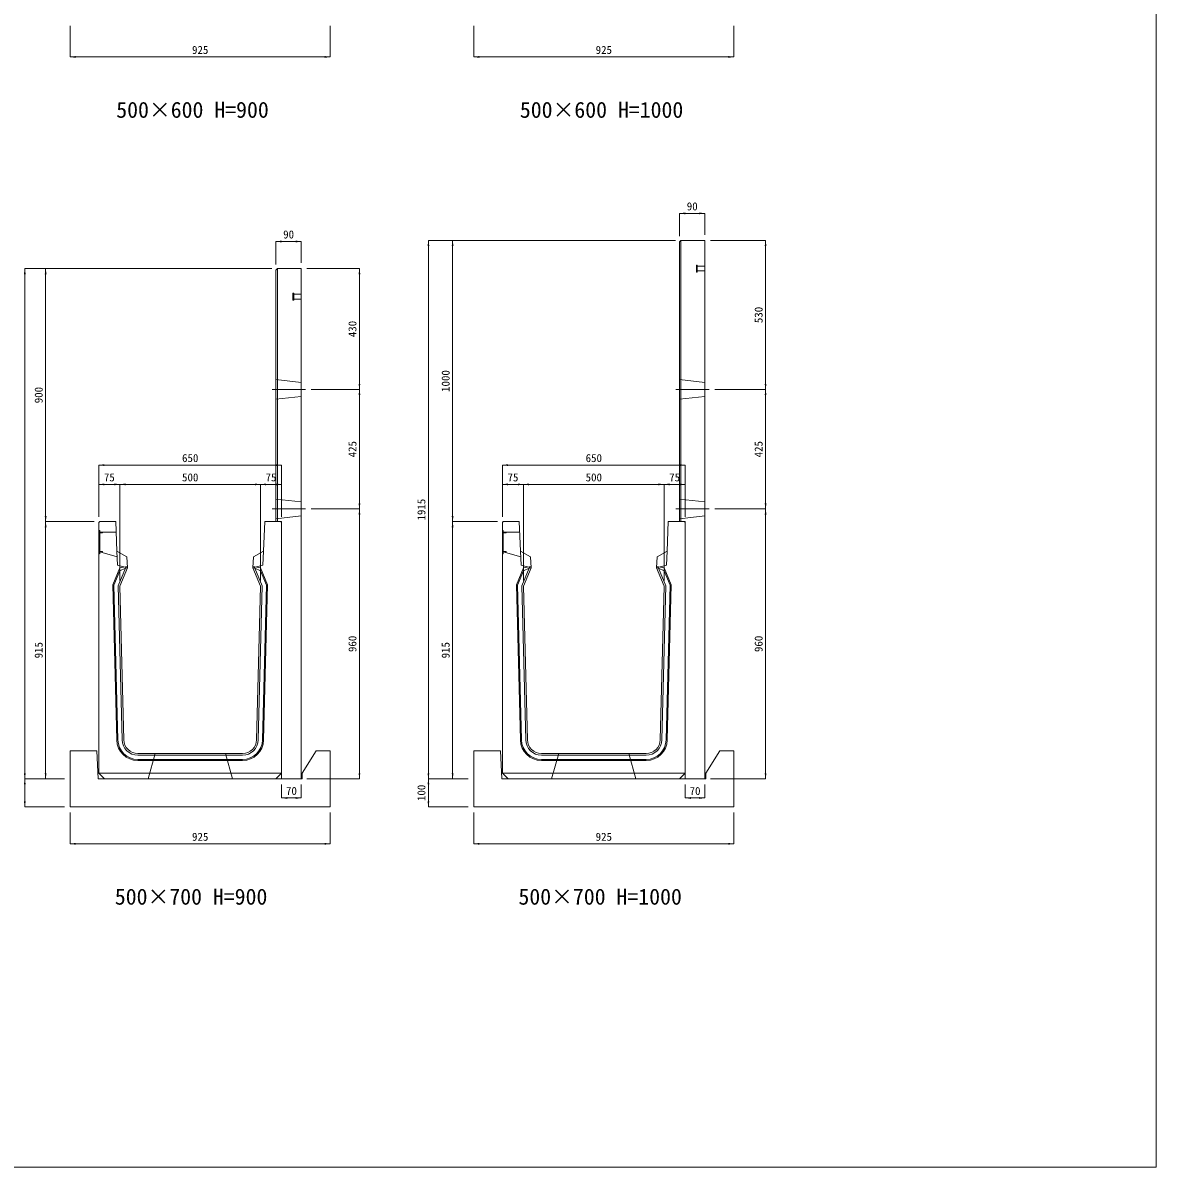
# Model space of a CAD drawing. Units: millimetres at full size. Extents: x -7442 to 51876, y 9625 to 40052.
# Drawn here: x 47846 to 51876, y 30160 to 34231 of the extents above; entities that cross this region are included whole.
import ezdxf
from ezdxf.enums import TextEntityAlignment as Align

# ---------------------------------------------------------------- set-up
doc = ezdxf.new("R2010")
doc.units = ezdxf.units.MM
doc.header["$LTSCALE"] = 16
for name, pattern in [('DASHED', [7.5, 6, -1.5]), ('USER1', [13.5, 7.5, -6]), ('USER2', [285.75, 190.5, -31.75, 31.75, -31.75])]:
    doc.linetypes.add(name, pattern=pattern)
doc.layers.add('0_2', color=7, linetype='Continuous')
for name, color, linetype, lineweight in [('HOLE', 7, 'DASHED', 9), ('KIJUN', 5, 'Continuous', 9), ('WWAY', 5, 'Continuous', 9), ('寸法線', 7, 'Continuous', 9), ('本体', 2, 'Continuous', 13), ('補助線', 8, 'Continuous', 9), ('ｲﾝｻｰﾄ', 3, 'USER1', 9)]:
    doc.layers.add(name, color=color, linetype=linetype, lineweight=lineweight)
doc.styles.add('ＭＳ ゴシック', font='')
doc.styles.get('ＭＳ ゴシック').set_extended_font_data('MS Gothic')

# ---------------------------------------------------------------- blocks, each defined once
blk = doc.blocks.new('filled_arrow')
at = {"color": 0, "linetype": 'Continuous', "lineweight": -2}
blk.add_solid([(7.5, 1.25), (0, 0), (7.5, -1.25)], dxfattribs=at)

msp = doc.modelspace()

# ---------------------------------------------------------------- linework, layer by layer
at = {"layer": 'HOLE'}
for points in [[(48315.73, 31631.78), (48565.73, 31631.78), (48590.73, 31541.78), (48290.73, 31541.78)], [(49751.11, 31631.78), (50001.11, 31631.78), (50026.11, 31541.78), (49726.11, 31541.78)]]:
    msp.add_lwpolyline(points, close=True, dxfattribs=at)
at = {"layer": 'KIJUN'}
for p, q in [((48190.85, 32292.24), (48190.98, 32282.12)), ((48210.73, 32290.58), (48217.73, 32291.78)), ((48670.72, 32290.58), (48663.73, 32291.78)), ((48690.61, 32292.24), (48690.48, 32282.12)), ((49626.24, 32292.24), (49626.36, 32282.12)), ((49646.12, 32290.58), (49653.11, 32291.78)), ((50106.11, 32290.58), (50099.11, 32291.78)), ((50125.99, 32292.24), (50125.87, 32282.12)), ((48204.5, 31680.52), (48190.73, 32226.78)), ((49639.89, 31680.52), (49626.11, 32226.78)), ((48626.97, 31631.78), (48254.48, 31631.78)), ((50062.36, 31631.78), (49689.87, 31631.78)), ((48254.48, 31625.78), (48626.97, 31625.78)), ((48626.97, 31610.78), (48254.48, 31610.78)), ((48254.48, 31606.78), (48626.97, 31606.78)), ((49689.87, 31625.78), (50062.36, 31625.78)), ((50062.36, 31610.78), (49689.87, 31610.78)), ((49689.87, 31606.78), (50062.36, 31606.78))]:
    msp.add_line(p, q, dxfattribs=at)
at = {"layer": 'KIJUN', "color": 7, "lineweight": 13}
for p, q in [((48626.97, 31631.78), (48254.48, 31631.78)), ((50062.36, 31631.78), (49689.87, 31631.78))]:
    msp.add_line(p, q, dxfattribs=at)
at = {"layer": 'KIJUN', "color": 7}
for p, q in [((48115.73, 31561.78), (48765.73, 31561.78)), ((49551.11, 31561.78), (50201.11, 31561.78))]:
    msp.add_line(p, q, dxfattribs=at)
at = {"layer": 'KIJUN', "color": 7, "lineweight": 13}
for points in [[(48217.73, 32291.78), (48215.73, 32331.78), (48179.73, 32351.78), (48175.73, 32456.78), (48118.73, 32456.78), (48115.73, 32453.78), (48115.73, 31561.78), (48135.73, 31541.78), (48745.73, 31541.78), (48765.73, 31561.78), (48765.73, 32453.78), (48762.73, 32456.78), (48705.73, 32456.78), (48701.73, 32351.78), (48665.73, 32331.78), (48663.73, 32291.78), (48690.73, 32226.78), (48676.96, 31680.52)], [(49653.11, 32291.78), (49651.11, 32331.78), (49615.11, 32351.78), (49611.11, 32456.78), (49554.11, 32456.78), (49551.11, 32453.78), (49551.11, 31561.78), (49571.11, 31541.78), (50181.11, 31541.78), (50201.11, 31561.78), (50201.11, 32453.78), (50198.11, 32456.78), (50141.11, 32456.78), (50137.11, 32351.78), (50101.11, 32331.78), (50099.11, 32291.78), (50126.11, 32226.78), (50112.34, 31680.52)], [(48204.5, 31680.52), (48190.73, 32226.78), (48217.73, 32291.78)], [(49639.89, 31680.52), (49626.11, 32226.78), (49653.11, 32291.78)]]:
    msp.add_lwpolyline(points, dxfattribs=at)
at = {"layer": 'KIJUN', "color": 7, "linetype": 'DASHED', "lineweight": 13}
for points in [[(48217.73, 32291.78), (48182.39, 32301.78), (48179.73, 32351.78)], [(48663.73, 32291.78), (48699.06, 32301.78), (48701.73, 32351.78)], [(49653.11, 32291.78), (49617.78, 32301.78), (49615.11, 32351.78)], [(50099.11, 32291.78), (50134.45, 32301.78), (50137.11, 32351.78)]]:
    msp.add_lwpolyline(points, dxfattribs=at)
at = {"layer": 'KIJUN'}
for points in [[(48190.73, 32226.78), (48217.73, 32291.78), (48217.48, 32296.81), (48190.85, 32292.24), (48165.6, 32231.46), (48179.51, 31679.89)], [(48183.51, 31679.99), (48169.62, 32230.71), (48190.98, 32282.12)], [(48190.98, 32282.12), (48210.73, 32290.58), (48184.7, 32227.9), (48198.5, 31680.37)], [(48701.95, 31679.89), (48715.85, 32231.46), (48690.61, 32292.24), (48663.98, 32296.81), (48663.73, 32291.78), (48690.73, 32226.78), (48676.96, 31680.52)], [(48682.95, 31680.37), (48696.76, 32227.9), (48670.72, 32290.58), (48690.48, 32282.12), (48711.83, 32230.71), (48697.95, 31679.99)], [(49626.11, 32226.78), (49653.11, 32291.78), (49652.86, 32296.81), (49626.24, 32292.24), (49600.99, 32231.46), (49614.89, 31679.89)], [(49618.89, 31679.99), (49605.01, 32230.71), (49626.36, 32282.12)], [(49626.36, 32282.12), (49646.12, 32290.58), (49620.08, 32227.9), (49633.89, 31680.37)], [(50137.34, 31679.89), (50151.24, 32231.46), (50125.99, 32292.24), (50099.37, 32296.81), (50099.11, 32291.78), (50126.11, 32226.78), (50112.34, 31680.52)], [(50118.34, 31680.37), (50132.15, 32227.9), (50106.11, 32290.58), (50125.87, 32282.12), (50147.22, 32230.71), (50133.34, 31679.99)]]:
    msp.add_lwpolyline(points, dxfattribs=at)
for centre, radius, start, end in [((48254.48, 31681.78), 75, 181.44413, 270), ((48254.48, 31681.78), 71, 181.44413, 270), ((48254.48, 31681.78), 56, 181.44413, 270), ((48254.48, 31681.78), 50, 181.44413, 270), ((48626.97, 31681.78), 50, 270, 358.55587), ((48626.97, 31681.78), 56, 270, 358.55587), ((48626.97, 31681.78), 71, 270, 358.55587), ((48626.97, 31681.78), 75, 270, 358.55587), ((49689.87, 31681.78), 75, 181.44413, 270), ((49689.87, 31681.78), 71, 181.44413, 270), ((49689.87, 31681.78), 56, 181.44413, 270), ((49689.87, 31681.78), 50, 181.44413, 270), ((50062.36, 31681.78), 50, 270, 358.55587), ((50062.36, 31681.78), 56, 270, 358.55587), ((50062.36, 31681.78), 71, 270, 358.55587), ((50062.36, 31681.78), 75, 270, 358.55587)]:
    msp.add_arc(centre, radius, start, end, dxfattribs=at)
at = {"layer": 'KIJUN', "color": 7, "lineweight": 13}
for centre, start, end in [((48254.48, 31681.78), 181.44413, 270), ((48626.97, 31681.78), 270, 358.55587), ((49689.87, 31681.78), 181.44413, 270), ((50062.36, 31681.78), 270, 358.55587)]:
    msp.add_arc(centre, 50, start, end, dxfattribs=at)
at = {"layer": 'WWAY', "color": 7, "linetype": 'DASHED', "lineweight": 13}
for points in [[(48115.73, 32426.78), (48118.93, 32424.78), (48118.93, 32342.78), (48115.73, 32340.78)], [(48177.18, 32418.78), (48118.93, 32418.78), (48118.93, 32424.78), (48115.73, 32426.78)], [(49551.11, 32426.78), (49554.31, 32424.78), (49554.31, 32342.78), (49551.11, 32340.78)], [(49612.56, 32418.78), (49554.31, 32418.78), (49554.31, 32424.78), (49551.11, 32426.78)], [(48115.73, 32340.78), (48118.93, 32342.78), (48118.93, 32348.78), (48180.79, 32331.78)], [(49551.11, 32340.78), (49554.31, 32342.78), (49554.31, 32348.78), (49616.18, 32331.78)]]:
    msp.add_lwpolyline(points, dxfattribs=at)
at = {"layer": 'WWAY'}
for points in [[(48116.93, 32423.78), (48118.93, 32423.78), (48118.93, 32343.78), (48116.93, 32343.78)], [(48118.93, 32418.78), (48128.93, 32418.78), (48128.93, 32416.78), (48118.93, 32416.78)], [(49552.31, 32423.78), (49554.31, 32423.78), (49554.31, 32343.78), (49552.31, 32343.78)], [(49554.31, 32418.78), (49564.31, 32418.78), (49564.31, 32416.78), (49554.31, 32416.78)], [(48118.93, 32350.78), (48128.93, 32350.78), (48128.93, 32348.78), (48118.93, 32348.78)], [(49554.31, 32350.78), (49564.31, 32350.78), (49564.31, 32348.78), (49554.31, 32348.78)]]:
    msp.add_lwpolyline(points, close=True, dxfattribs=at)
at = {"layer": '寸法線'}
for p, q in [((48013.73, 34220.86), (48013.73, 34109.69)), ((48938.73, 34220.86), (48938.73, 34109.69)), ((49449.12, 34220.86), (49449.12, 34109.69)), ((50374.12, 34220.86), (50374.12, 34109.69)), ((48013.73, 34109.69), (48938.73, 34109.69)), ((49449.12, 34109.69), (50374.12, 34109.69)), ((50181.11, 33553.22), (50271.12, 33553.22)), ((50181.11, 33471.78), (50181.11, 33553.22)), ((50271.12, 33476.78), (50271.12, 33553.22)), ((48745.73, 33453.22), (48835.73, 33453.22)), ((48745.73, 33371.78), (48745.73, 33453.22)), ((48835.73, 33376.78), (48835.73, 33453.22)), ((49287.88, 31541.78), (49287.88, 33456.78)), ((50166.12, 33456.78), (49287.88, 33456.78)), ((49373.98, 32456.78), (49373.98, 33456.78)), ((50166.12, 33456.78), (49373.98, 33456.78)), ((50291.12, 33456.78), (50487.05, 33456.78)), ((50487.05, 32926.78), (50487.05, 33456.78)), ((47852.5, 31541.78), (47852.5, 33356.78)), ((48730.73, 33356.78), (47852.5, 33356.78)), ((47926.67, 32456.78), (47926.67, 33356.78)), ((48730.73, 33356.78), (47926.67, 33356.78)), ((48855.73, 33356.78), (49042.58, 33356.78)), ((49042.58, 32926.78), (49042.58, 33356.78)), ((48871.32, 32926.78), (49042.58, 32926.78)), ((48871.32, 32926.78), (49042.58, 32926.78)), ((49042.58, 32501.78), (49042.58, 32926.78)), ((50306.71, 32926.78), (50487.05, 32926.78)), ((50306.71, 32926.78), (50487.05, 32926.78)), ((50487.05, 32501.78), (50487.05, 32926.78)), ((48115.73, 32657.79), (48765.73, 32657.79)), ((48115.73, 32473.78), (48115.73, 32657.79)), ((48765.73, 32473.78), (48765.73, 32657.79)), ((49551.11, 32657.79), (50201.11, 32657.79)), ((49551.11, 32473.78), (49551.11, 32657.79)), ((50201.11, 32473.78), (50201.11, 32657.79)), ((48115.73, 32589.11), (48190.73, 32589.11)), ((48115.73, 32473.78), (48115.73, 32589.11)), ((48190.73, 32589.11), (48690.73, 32589.11)), ((48190.73, 32246.78), (48190.73, 32589.11)), ((48190.73, 32246.78), (48190.73, 32589.11)), ((48690.73, 32246.78), (48690.73, 32589.11)), ((48690.73, 32589.11), (48765.73, 32589.11)), ((48690.73, 32246.78), (48690.73, 32589.11)), ((48765.73, 32473.78), (48765.73, 32589.11)), ((49551.11, 32589.11), (49626.11, 32589.11)), ((49551.11, 32473.78), (49551.11, 32589.11)), ((49626.11, 32589.11), (50126.11, 32589.11)), ((49626.11, 32246.78), (49626.11, 32589.11)), ((49626.11, 32246.78), (49626.11, 32589.11)), ((50126.11, 32246.78), (50126.11, 32589.11)), ((50126.11, 32589.11), (50201.11, 32589.11)), ((50126.11, 32246.78), (50126.11, 32589.11)), ((50201.11, 32473.78), (50201.11, 32589.11)), ((48871.32, 32501.78), (49042.58, 32501.78)), ((48871.32, 32501.78), (49042.58, 32501.78)), ((49042.58, 31541.78), (49042.58, 32501.78)), ((50306.71, 32501.78), (50487.05, 32501.78)), ((50306.71, 32501.78), (50487.05, 32501.78)), ((50487.05, 31541.78), (50487.05, 32501.78)), ((47926.67, 31541.78), (47926.67, 32456.78)), ((48098.73, 32456.78), (47926.67, 32456.78)), ((48098.73, 32456.78), (47926.67, 32456.78)), ((49373.98, 31541.78), (49373.98, 32456.78)), ((49534.11, 32456.78), (49373.98, 32456.78)), ((49534.11, 32456.78), (49373.98, 32456.78)), ((47993.73, 31541.78), (47852.5, 31541.78)), ((47852.5, 31441.78), (47852.5, 31541.78)), ((47993.73, 31541.78), (47852.5, 31541.78)), ((47993.73, 31541.78), (47926.67, 31541.78)), ((48765.73, 31521.78), (48765.73, 31473.52)), ((48835.73, 31521.78), (48835.73, 31473.52)), ((48855.73, 31541.78), (49042.58, 31541.78)), ((49429.12, 31541.78), (49287.88, 31541.78)), ((49287.88, 31441.78), (49287.88, 31541.78)), ((49429.12, 31541.78), (49287.88, 31541.78)), ((49429.12, 31541.78), (49373.98, 31541.78)), ((50201.11, 31521.78), (50201.11, 31473.52)), ((50271.12, 31521.78), (50271.12, 31473.52)), ((50291.12, 31541.78), (50487.05, 31541.78)), ((48765.73, 31473.52), (48835.73, 31473.52)), ((50201.11, 31473.52), (50271.12, 31473.52)), ((47993.73, 31441.78), (47852.5, 31441.78)), ((49429.12, 31441.78), (49287.88, 31441.78)), ((48013.73, 31421.78), (48013.73, 31310.6)), ((48938.73, 31421.78), (48938.73, 31310.6)), ((49449.12, 31421.78), (49449.12, 31310.6)), ((50374.12, 31421.78), (50374.12, 31310.6)), ((48013.73, 31310.6), (48938.73, 31310.6)), ((49449.12, 31310.6), (50374.12, 31310.6))]:
    msp.add_line(p, q, dxfattribs=at)
at = {"layer": '寸法線', "linetype": 'USER2'}
for p, q in [((48851.32, 32926.78), (48732.05, 32926.78)), ((50286.71, 32926.78), (50167.44, 32926.78)), ((48851.32, 32501.78), (48732.05, 32501.78)), ((50286.71, 32501.78), (50167.44, 32501.78))]:
    msp.add_line(p, q, dxfattribs=at)
at = {"layer": '本体', "color": 4, "lineweight": 5}
for p, q in [((50186.12, 33456.78), (50186.12, 32456.78)), ((48750.73, 33356.78), (48750.73, 32456.78))]:
    msp.add_line(p, q, dxfattribs=at)
at = {"layer": '本体', "linetype": 'USER1', "lineweight": 9}
for p, q in [((48745.73, 32961.78), (48835.73, 32951.78)), ((50181.11, 32961.78), (50271.12, 32951.78)), ((48745.73, 32891.78), (48835.73, 32901.78)), ((50181.11, 32891.78), (50271.12, 32901.78)), ((48745.73, 32536.78), (48835.73, 32526.78)), ((50181.11, 32536.78), (50271.12, 32526.78)), ((48745.73, 32466.78), (48835.73, 32476.78)), ((50181.11, 32466.78), (50271.12, 32476.78))]:
    msp.add_line(p, q, dxfattribs=at)
at = {"layer": '本体'}
for p, q in [((48013.73, 31641.78), (48013.73, 31441.78)), ((48108.73, 31641.78), (48013.73, 31641.78)), ((48113.73, 31541.78), (48108.73, 31641.78)), ((48888.73, 31641.78), (48838.73, 31561.78)), ((48938.73, 31641.78), (48888.73, 31641.78)), ((48938.73, 31641.78), (48938.73, 31441.78)), ((49449.12, 31641.78), (49449.12, 31441.78)), ((49544.11, 31641.78), (49449.12, 31641.78)), ((49549.11, 31541.78), (49544.11, 31641.78)), ((50324.12, 31641.78), (50274.12, 31561.78)), ((50374.12, 31641.78), (50324.12, 31641.78)), ((50374.12, 31641.78), (50374.12, 31441.78)), ((48838.73, 31561.78), (48838.73, 31541.78)), ((50274.12, 31561.78), (50274.12, 31541.78)), ((48838.73, 31541.78), (48113.73, 31541.78)), ((50274.12, 31541.78), (49549.11, 31541.78)), ((48938.73, 31441.78), (48013.73, 31441.78)), ((50374.12, 31441.78), (49449.12, 31441.78))]:
    msp.add_line(p, q, dxfattribs=at)
for points in [[(50181.11, 33451.78), (50186.12, 33456.78), (50271.12, 33456.78), (50271.12, 31541.78), (50201.11, 31541.78), (50201.11, 32456.78), (50181.11, 32456.78)], [(48745.73, 33351.78), (48750.73, 33356.78), (48835.73, 33356.78), (48835.73, 31541.78), (48765.73, 31541.78), (48765.73, 32456.78), (48745.73, 32456.78)]]:
    msp.add_lwpolyline(points, close=True, dxfattribs=at)
at = {"layer": '補助線', "color": 1, "lineweight": 13}
msp.add_lwpolyline([(37386.43, 39329.48), (51875.82, 39329.48), (51875.82, 30160.45), (37386.43, 30160.45)], close=True, dxfattribs=at)
at = {"layer": 'ｲﾝｻｰﾄ'}
for p, q in [((50241.11, 33369.28), (50241.11, 33344.28)), ((50244.12, 33369.28), (50241.11, 33369.28)), ((50244.12, 33344.28), (50241.11, 33344.28)), ((50244.12, 33369.28), (50244.12, 33344.28)), ((50271.12, 33365.28), (50244.12, 33365.28)), ((50271.12, 33348.28), (50244.12, 33348.28)), ((50271.12, 33365.28), (50271.12, 33348.28)), ((48805.73, 33269.28), (48805.73, 33244.28)), ((48808.73, 33269.28), (48805.73, 33269.28)), ((48808.73, 33269.28), (48808.73, 33244.28)), ((48835.73, 33265.28), (48808.73, 33265.28)), ((48835.73, 33265.28), (48835.73, 33248.28)), ((48808.73, 33244.28), (48805.73, 33244.28)), ((48835.73, 33248.28), (48808.73, 33248.28))]:
    msp.add_line(p, q, dxfattribs=at)

# ---------------------------------------------------------------- block references
at = {"layer": '寸法線', "xscale": 2.67, "yscale": 2.67}
for p in [(48013.73, 34109.69), (49449.12, 34109.69), (50181.11, 33553.22), (48745.73, 33453.22), (48115.73, 32657.79), (49551.11, 32657.79), (48115.73, 32589.11), (48190.73, 32589.11), (48690.73, 32589.11), (49551.11, 32589.11), (49626.11, 32589.11), (50126.11, 32589.11), (48765.73, 31473.52), (50201.11, 31473.52), (48013.73, 31310.6), (49449.12, 31310.6)]:
    msp.add_blockref('filled_arrow', p, dxfattribs=at)
for p, rotation in [((48938.73, 34109.69), 180), ((50374.12, 34109.69), 180), ((50271.12, 33553.22), 180), ((48835.73, 33453.22), 180), ((49287.88, 33456.78), 270), ((49373.98, 33456.78), 270), ((50487.05, 33456.78), 270), ((47852.5, 33356.78), 270), ((47926.67, 33356.78), 270), ((49042.58, 33356.78), 270), ((49042.58, 32926.78), 90), ((50487.05, 32926.78), 90), ((49042.58, 32926.78), 270), ((50487.05, 32926.78), 270), ((48765.73, 32657.79), 180), ((50201.11, 32657.79), 180), ((48190.73, 32589.11), 180), ((48690.73, 32589.11), 180), ((48765.73, 32589.11), 180), ((49626.11, 32589.11), 180), ((50126.11, 32589.11), 180), ((50201.11, 32589.11), 180), ((49042.58, 32501.78), 90), ((49042.58, 32501.78), 270), ((50487.05, 32501.78), 90), ((50487.05, 32501.78), 270), ((47926.67, 32456.78), 90), ((47926.67, 32456.78), 270), ((49373.98, 32456.78), 90), ((49373.98, 32456.78), 270), ((47852.5, 31541.78), 90), ((47926.67, 31541.78), 90), ((49042.58, 31541.78), 90), ((49287.88, 31541.78), 90), ((49373.98, 31541.78), 90), ((50487.05, 31541.78), 90), ((47852.5, 31541.78), 270), ((49287.88, 31541.78), 270), ((48835.73, 31473.52), 180), ((50271.12, 31473.52), 180), ((47852.5, 31441.78), 90), ((49287.88, 31441.78), 90), ((48938.73, 31310.6), 180), ((50374.12, 31310.6), 180)]:
    msp.add_blockref('filled_arrow', p, dxfattribs=dict(at, rotation=rotation))

# ---------------------------------------------------------------- texts
at = {"layer": '0_2', "style": 'ＭＳ ゴシック'}
for s, p in [('500×600 H=900', (48177.69, 33876.09)), ('500×600 H=1000', (49613.08, 33876.09)), ('500×700 H=900', (48172.64, 31077.01)), ('500×700 H=1000', (49608.02, 31077.01))]:
    msp.add_text(s, height=56.96, dxfattribs=at).set_placement(p, align=Align.BOTTOM_LEFT)
at = {"layer": '寸法線', "style": 'ＭＳ ゴシック'}
for s, p in [('925', (48476.23, 34134.69)), ('925', (49911.62, 34134.69)), ('90', (50226.12, 33578.22)), ('90', (48790.73, 33478.22)), ('650', (48440.73, 32682.79)), ('650', (49876.11, 32682.79)), ('75', (48153.23, 32614.11)), ('500', (48440.73, 32614.11)), ('75', (48728.23, 32614.11)), ('75', (49588.61, 32614.11)), ('500', (49876.11, 32614.11)), ('75', (50163.61, 32614.11)), ('70', (48800.73, 31498.52)), ('70', (50236.12, 31498.52)), ('925', (48476.23, 31335.6)), ('925', (49911.62, 31335.6))]:
    msp.add_text(s, height=28.48, dxfattribs=at).set_placement(p, align=Align.MIDDLE_CENTER)
for s, p in [('530', (50462.05, 33191.78)), ('430', (49017.58, 33141.78)), ('1000', (49348.98, 32956.78)), ('900', (47901.67, 32906.78)), ('425', (49017.58, 32714.28)), ('425', (50462.05, 32714.28)), ('1915', (49262.88, 32499.28)), ('960', (49017.58, 32021.78)), ('960', (50462.05, 32021.78)), ('915', (47901.67, 31999.28)), ('915', (49348.98, 31999.28)), ('100', (49262.88, 31491.78))]:
    msp.add_text(s, height=28.48, rotation=90, dxfattribs=at).set_placement(p, align=Align.MIDDLE_CENTER)

doc.saveas('drawing.dxf')
